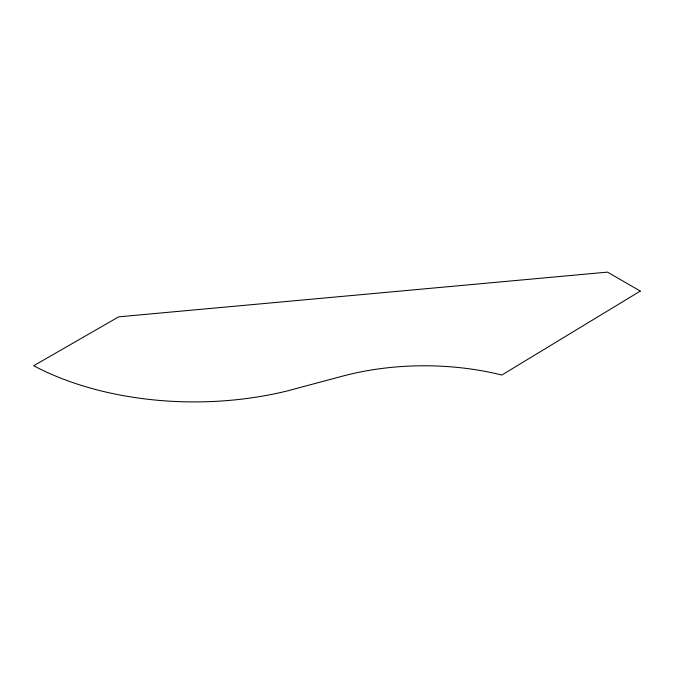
<?xml version="1.0" encoding="UTF-8"?>
<svg xmlns="http://www.w3.org/2000/svg" width="674" height="674" viewBox="0 0 674 674"><rect width="100%" height="100%" fill="white"/><g stroke="black" fill="none" stroke-linecap="round" stroke-linejoin="round"><path stroke-width="1.01" d="M640.3 291.075L501.818 375.047A195.216 112.701 0 0 0 341.794 376.336L288.16 390.701A236.987 136.822 0 0 1 33.7 365.738L118.691 316.831L607.493 272.127L640.3 291.075"/></g></svg>
